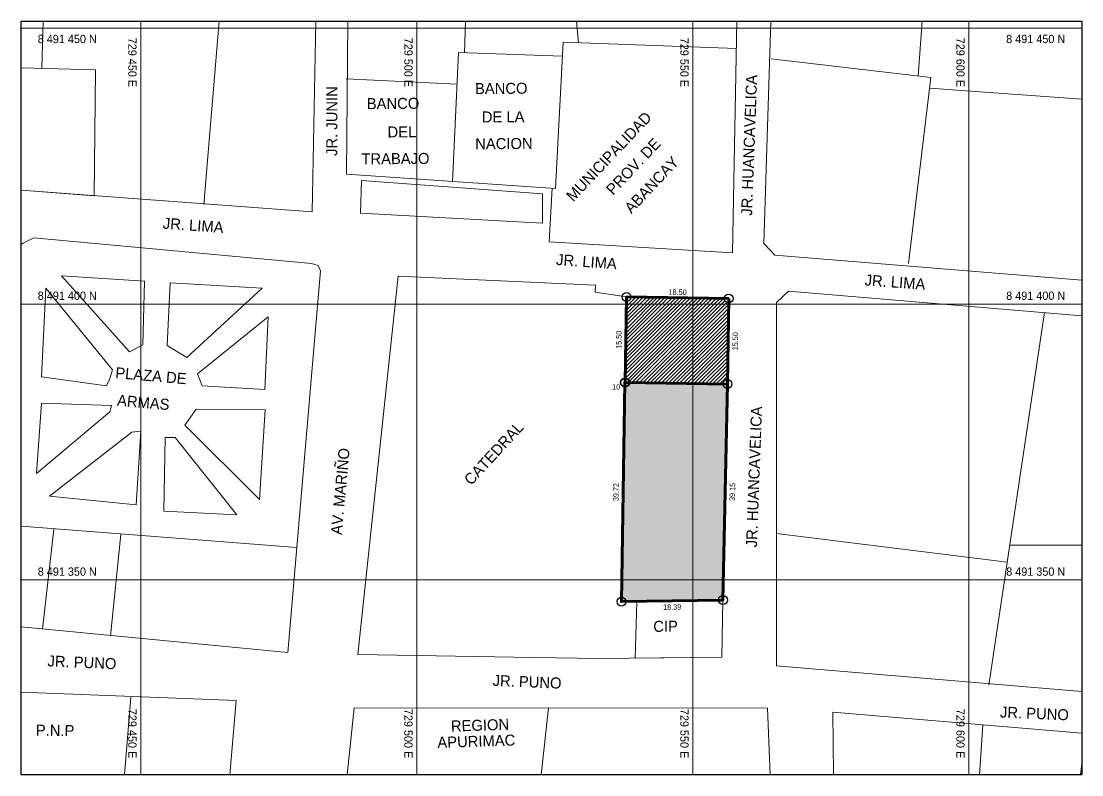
# Model space of a CAD drawing. Header units: metres. Extents: x 729055 to 735546, y 8489029 to 8491869.
# Drawn here: x 734347.1 to 734539.2, y 8489282.6 to 8489419.2 of the extents above; entities that cross this region are included whole.
import ezdxf
from ezdxf.enums import TextEntityAlignment as Align

# ---------------------------------------------------------------- set-up
doc = ezdxf.new("R2010")
doc.units = ezdxf.units.M
for name, color, linetype, lineweight in [('AREA DE EXCAVACION', 5, 'Continuous', 60), ('CATASTRO', 1, 'Continuous', 18), ('GRILLAS', 7, 'Continuous', 0), ('HACH', 7, 'Continuous', 0), ('lotes', 146, 'Continuous', 18), ('TEXTO', 7, 'Continuous', 0)]:
    doc.layers.add(name, color=color, linetype=linetype, lineweight=lineweight)
doc.layers.add('DISTANCIA', color=2, linetype='Continuous')
doc.layers.add('VERTICES', color=3, linetype='Continuous')
doc.styles.add('1. Barrios', font='@PMingLiU-ExtB.ttf')
doc.styles.get("Standard").update_dxf_attribs({"font": 'BELL.TTF'})

msp = doc.modelspace()

# ---------------------------------------------------------------- hatches: boundary and pattern name
at = {"layer": 'HACH'}
h = msp.add_hatch(dxfattribs=at)
h.set_pattern_fill('ANSI31', color=1, scale=0.15)
h.set_pattern_definition([(45, (536.7258, 67.77784), (-0.33675960454, 0.33675960454), [])])
h.paths.add_polyline_path([(734468.753, 8489367.949), (734468.753, 8489369.041), (734457.574, 8489369.208, -0.4142136), (734456.762, 8489368.42), (734456.755, 8489367.949)])
h.paths.add_polyline_path([(734475.257, 8489367.949), (734475.26, 8489368.143, -0.4142136), (734474.472, 8489368.955), (734468.753, 8489369.041), (734468.753, 8489367.949)])
h.paths.add_polyline_path([(734468.753, 8489353.539), (734474.24, 8489353.457, -0.4142136), (734475.052, 8489354.245), (734475.257, 8489367.949), (734468.753, 8489367.949)])
h.paths.add_polyline_path([(734468.753, 8489367.949), (734456.755, 8489367.949), (734456.554, 8489354.522, -0.4142136), (734457.342, 8489353.71), (734468.753, 8489353.539)])
h = msp.add_hatch(dxfattribs=at)
h.set_pattern_fill('DOTS', color=40, scale=0.25)
h.set_pattern_definition([(0, (438.98165, 65.38687), (0.1984375, 0.396875), [0, -0.396875])])
h.paths.add_polyline_path([(734475.04, 8489353.445), (734456.442, 8489353.723), (734455.847, 8489314.008), (734474.235, 8489314.303)])

# ---------------------------------------------------------------- linework, layer by layer
at = {"lineweight": 0}
for p, q in [((734408.552, 8489384.389), (734408.764, 8489390.306)), ((734408.764, 8489390.306), (734441.565, 8489387.906)), ((734441.565, 8489387.906), (734441.524, 8489382.618)), ((734441.524, 8489382.618), (734408.552, 8489384.389)), ((734354.429, 8489373.036), (734369.43, 8489372.06)), ((734366.699, 8489359.279), (734354.429, 8489373.036)), ((734369.43, 8489372.06), (734369.138, 8489360.56)), ((734350.804, 8489354.762), (734351.573, 8489370.797)), ((734351.573, 8489370.797), (734363.626, 8489356.003)), ((734373.572, 8489360.433), (734374.084, 8489371.807)), ((734374.084, 8489371.807), (734390.747, 8489370.832)), ((734390.747, 8489370.832), (734377.119, 8489358.256)), ((734379.052, 8489355.323), (734391.848, 8489365.595)), ((734391.848, 8489365.595), (734391.262, 8489352.47)), ((734369.138, 8489360.56), (734366.699, 8489359.279)), ((734377.119, 8489358.256), (734373.572, 8489360.433)), ((734362.535, 8489353.144), (734350.804, 8489354.762)), ((734363.626, 8489356.003), (734363.098, 8489354.276)), ((734379.888, 8489353.134), (734379.052, 8489355.323)), ((734363.098, 8489354.276), (734362.535, 8489353.144)), ((734391.262, 8489352.47), (734379.888, 8489353.134)), ((734349.907, 8489337.23), (734350.768, 8489349.976)), ((734350.768, 8489349.976), (734363.476, 8489349.558)), ((734363.476, 8489349.558), (734363.186, 8489348.434)), ((734376.763, 8489346.007), (734378.789, 8489348.884)), ((734378.789, 8489348.884), (734391.309, 8489348.773)), ((734363.186, 8489348.434), (734349.907, 8489337.23)), ((734391.309, 8489348.773), (734390.3, 8489332.524)), ((734390.3, 8489332.524), (734376.763, 8489346.007)), ((734367.173, 8489344.728), (734352.232, 8489333.136)), ((734368.755, 8489344.915), (734367.173, 8489344.728)), ((734367.929, 8489331.575), (734368.755, 8489344.915)), ((734373.179, 8489343.785), (734372.968, 8489330.434)), ((734374.975, 8489343.733), (734373.179, 8489343.785)), ((734386.184, 8489329.738), (734374.975, 8489343.733)), ((734352.232, 8489333.136), (734367.929, 8489331.575)), ((734372.968, 8489330.434), (734386.184, 8489329.738)), ((734347.113, 8489327.694), (734397.04, 8489323.812)), ((734353.029, 8489327.146), (734350.945, 8489309.003)), ((734365.167, 8489326.2), (734363.266, 8489307.809))]:
    msp.add_line(p, q, dxfattribs=at)
at = {"color": 5, "lineweight": -3, "flags": 128}
msp.add_lwpolyline([(734539.23, 8489419.204), (734539.23, 8489282.625), (734347.113, 8489282.625), (734347.113, 8489419.204), (734539.23, 8489419.204)], close=True, dxfattribs=at)
at = {"layer": 'AREA DE EXCAVACION', "color": 12, "true_color": 0xd90d02, "flags": 128}
for points in [[(734475.272, 8489368.943), (734456.774, 8489369.22), (734456.542, 8489353.722), (734475.04, 8489353.445)], [(734475.04, 8489353.445), (734456.542, 8489353.722), (734456.442, 8489353.723), (734455.847, 8489314.008), (734474.235, 8489314.303)]]:
    msp.add_lwpolyline(points, close=True, dxfattribs=at)
at = {"layer": 'CATASTRO'}
for p, q in [((734399.798, 8489384.637), (734400.453, 8489419.204)), ((734406.305, 8489419.204), (734406.049, 8489391.457)), ((734475.966, 8489377.209), (734476.763, 8489419.204)), ((734482.883, 8489419.204), (734481.617, 8489378.897)), ((734406.049, 8489391.457), (734443.867, 8489388.901)), ((734347.113, 8489388.568), (734399.798, 8489384.637)), ((734443.298, 8489388.939), (734442.768, 8489379.206)), ((734347.47, 8489379.001), (734349.389, 8489379.946)), ((734349.389, 8489379.946), (734399.692, 8489375.271)), ((734347.113, 8489378.749), (734347.47, 8489379.001)), ((734442.768, 8489379.206), (734475.97, 8489377.209)), ((734481.617, 8489378.897), (734482.817, 8489377.641)), ((734482.817, 8489377.641), (734483.643, 8489376.776)), ((734483.643, 8489376.776), (734539.23, 8489372.29)), ((734401.306, 8489373.974), (734395.423, 8489304.791)), ((734399.692, 8489375.271), (734400.881, 8489374.955)), ((734400.881, 8489374.955), (734401.306, 8489373.974)), ((734415.384, 8489373.009), (734408.111, 8489304.419)), ((734483.95, 8489368.213), (734486.074, 8489370.26)), ((734486.074, 8489370.26), (734539.23, 8489365.831)), ((734483.905, 8489302.393), (734483.95, 8489368.213)), ((734395.423, 8489304.791), (734347.113, 8489309.467)), ((734539.23, 8489297.738), (734483.905, 8489302.393)), ((734386.06, 8489296.065), (734347.113, 8489297.578)), ((734384.916, 8489282.625), (734386.06, 8489296.065)), ((734406.148, 8489282.625), (734407.425, 8489294.78)), ((734407.425, 8489294.78), (734482.279, 8489294.691)), ((734482.279, 8489294.691), (734482.785, 8489282.625)), ((734539.23, 8489290.2), (734494.109, 8489293.992)), ((734494.109, 8489293.992), (734494.256, 8489282.625))]:
    msp.add_line(p, q, dxfattribs=at)
for points in [[(734456.777, 8489369.22), (734451.053, 8489370.072), (734451.161, 8489371.337), (734415.384, 8489373.009)], [(734408.111, 8489304.419), (734439.968, 8489303.875), (734451.748, 8489303.726), (734474.026, 8489303.94), (734474.235, 8489314.303)]]:
    msp.add_lwpolyline(points, dxfattribs=at)
at = {"layer": 'GRILLAS'}
for points in [[(734347.113, 8489417.949), (734539.23, 8489417.949)], [(734368.753, 8489282.625), (734368.753, 8489419.204)], [(734418.753, 8489282.625), (734418.753, 8489419.204)], [(734468.753, 8489282.625), (734468.753, 8489419.204)], [(734518.753, 8489282.625), (734518.753, 8489419.204)], [(734347.113, 8489367.949), (734539.23, 8489367.949)], [(734347.113, 8489317.949), (734539.23, 8489317.949)]]:
    msp.add_lwpolyline(points, dxfattribs=at)
at = {"layer": 'lotes'}
for p, q in [((734350.873, 8489410.64), (734351.068, 8489419.204)), ((734382.944, 8489419.204), (734380.165, 8489386.011)), ((734427.564, 8489419.204), (734427.42, 8489413.469)), ((734448.044, 8489415.281), (734447.679, 8489419.204)), ((734510.314, 8489419.204), (734509.577, 8489409.264)), ((734443.867, 8489388.901), (734445.307, 8489415.381)), ((734445.307, 8489415.381), (734476.668, 8489414.229)), ((734425.233, 8489390.064), (734426.312, 8489413.504)), ((734426.312, 8489413.504), (734445.172, 8489412.896)), ((734482.955, 8489412.359), (734511.859, 8489408.998)), ((734347.113, 8489410.745), (734360.561, 8489410.37)), ((734360.561, 8489410.37), (734360.337, 8489387.494)), ((734405.996, 8489408.768), (734426.05, 8489407.815)), ((734511.859, 8489408.998), (734507.83, 8489375.279)), ((734511.632, 8489407.095), (734539.23, 8489405.094)), ((734532.476, 8489366.394), (734522.383, 8489298.883)), ((734525.714, 8489321.163), (734483.922, 8489326.384)), ((734539.23, 8489324.256), (734526.173, 8489324.23)), ((734365.835, 8489282.625), (734366.985, 8489296.724)), ((734442.635, 8489294.738), (734441.306, 8489282.625)), ((734521.276, 8489291.709), (734520.705, 8489282.625)), ((734539.022, 8489282.625), (734539.23, 8489284.698))]:
    msp.add_line(p, q, dxfattribs=at)
msp.add_lwpolyline([(734347.113, 8489410.745), (734360.561, 8489410.37), (734360.337, 8489387.582), (734347.113, 8489388.568)], dxfattribs=at)
msp.add_lwpolyline([(734474.235, 8489314.303), (734458.637, 8489314.053), (734458.307, 8489303.789), (734474.026, 8489303.94)], close=True, dxfattribs=at)
at = {"layer": 'VERTICES', "color": 6}
for centre in [(734456.774, 8489369.22), (734475.272, 8489368.943), (734456.442, 8489353.723), (734456.542, 8489353.722), (734475.04, 8489353.445), (734455.847, 8489314.008), (734474.235, 8489314.303)]:
    msp.add_circle(centre, 0.8, dxfattribs=at)

# ---------------------------------------------------------------- texts
at = {"layer": 'DISTANCIA', "style": '1. Barrios'}
for s, rotation, p in [('18.50', 359.14237, (734466.013, 8489370.098)), ('15.50', 89.14237, (734455.366, 8489361.462)), ('15.50', 89.14237, (734476.452, 8489361.203)), ('.10', 359.14237, (734454.706, 8489352.907)), ('39.72', 89.14237, (734454.853, 8489333.856)), ('39.15', 88.82207, (734475.934, 8489333.887)), ('18.39', 0.92045, (734465.031, 8489313.026))]:
    msp.add_text(s, height=1, rotation=rotation, dxfattribs=at).set_placement(p, align=Align.MIDDLE)
at = {"layer": 'GRILLAS', "style": '1. Barrios'}
for s, p in [('8 491 450 N', (734350.113, 8489415.986)), ('8 491 400 N', (734350.113, 8489369.449)), ('8 491 350 N', (734350.113, 8489319.449))]:
    msp.add_text(s, height=1.5, dxfattribs=at).set_placement(p, align=Align.MIDDLE_LEFT)
for s, p in [('729 450 E', (734367.253, 8489416.204)), ('729 500 E', (734417.253, 8489416.204)), ('729 550 E', (734467.253, 8489416.204)), ('729 600 E', (734517.253, 8489416.204))]:
    msp.add_text(s, height=1.5, rotation=270, dxfattribs=at).set_placement(p, align=Align.MIDDLE_LEFT)
for s, p in [('8 491 450 N', (734536.23, 8489415.986)), ('8 491 400 N', (734536.23, 8489369.449)), ('8 491 350 N', (734536.23, 8489319.449))]:
    msp.add_text(s, height=1.5, dxfattribs=at).set_placement(p, align=Align.MIDDLE_RIGHT)
for s, p in [('729 450 E', (734367.253, 8489285.625)), ('729 500 E', (734417.253, 8489285.625)), ('729 550 E', (734467.253, 8489285.625)), ('729 600 E', (734517.253, 8489285.625))]:
    msp.add_text(s, height=1.5, rotation=270, dxfattribs=at).set_placement(p, align=Align.MIDDLE_RIGHT)
at = {"layer": 'TEXTO', "lineweight": 0}
for s, rotation, p in [('JR. HUANCAVELICA', 87.90116, (734479.504, 8489383.91)), ('JR. JUNIN', 89.80581, (734404.363, 8489394.786)), ('BANCO', 0.40389, (734429.318, 8489405.995)), ('BANCO', 0.40389, (734409.719, 8489403.264)), ('DE LA', 0.40389, (734430.553, 8489400.844)), ('MUNICIPALIDAD', 46.61917, (734447.097, 8489386.391)), ('DEL', 0.40389, (734413.484, 8489398.123)), ('NACION', 0.40389, (734429.357, 8489395.986)), ('PROV. DE', 46.61917, (734454.33, 8489387.554)), ('TRABAJO', 0.40389, (734408.745, 8489393.252)), ('ABANCAY', 46.61917, (734457.647, 8489384.223)), ('JR. LIMA', 355.80581, (734372.718, 8489381.622)), ('JR. LIMA', 355.80581, (734443.957, 8489375.043)), ('JR. LIMA', 355.80581, (734499.839, 8489371.322)), ('PLAZA DE', 355.06121, (734364.098, 8489354.511)), ('ARMAS', 355.06121, (734364.416, 8489349.532)), ('JR. HUANCAVELICA', 87.90116, (734480.389, 8489323.821)), ('CATEDRAL', 47.45461, (734428.627, 8489334.961)), ('AV. MARIÑO', 84.73859, (734405.179, 8489326.063)), ('CIP', 0.40389, (734461.614, 8489308.521)), ('P.N.P', 359.10802, (734349.75, 8489289.731)), ('REGION ', 1.80581, (734424.976, 8489290.453)), ('APURIMAC', 1.80581, (734422.529, 8489287.488))]:
    msp.add_text(s, height=2, rotation=rotation, dxfattribs=at).set_placement(p)
at = {"layer": 'TEXTO'}
for p in [(734351.842, 8489302.282), (734432.473, 8489298.758), (734524.376, 8489293.02)]:
    msp.add_text('JR. PUNO', height=2, rotation=357.53239, dxfattribs=at).set_placement(p)

doc.saveas('drawing.dxf')
